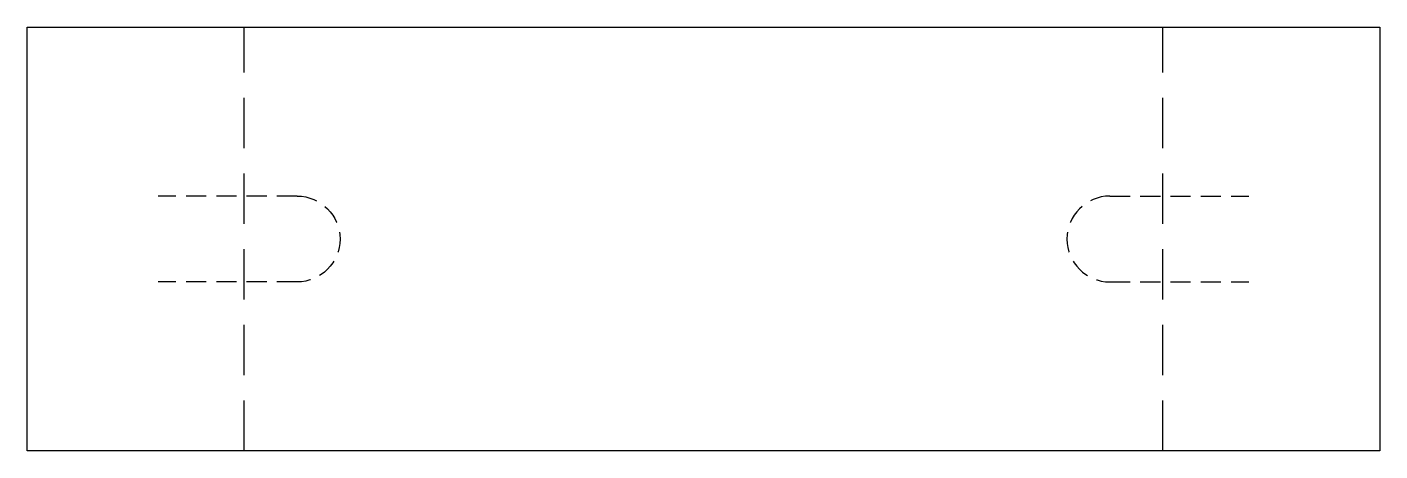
# Model space of a CAD drawing. Header units: millimetres. Extents: x 0 to 134, y 0 to 42.
import ezdxf

# ---------------------------------------------------------------- set-up
doc = ezdxf.new("R2010")
doc.units = ezdxf.units.MM
doc.linetypes.add('ASVLTYPE', pattern=[0.75, 0.5, -0.25])

# ---------------------------------------------------------------- blocks, each defined once
blk = doc.blocks.new('A$C3D6C2CD6')
at = {"color": 85, "linetype": 'ASVLTYPE', "ltscale": 4}
for p, q in [((4.25, 8.5), (18, 8.5)), ((4.25, 0), (18, 0))]:
    blk.add_line(p, q, dxfattribs=at)
blk.add_arc((4.25, 4.25), 4.25, 90, 270, dxfattribs=at)
blk = doc.blocks.new('CML800A-3')
at = {"color": 85, "linetype": 'ASVLTYPE', "ltscale": 10}
for p, q in [((21.5, 0), (21.5, 42)), ((112.5, 0), (112.5, 42))]:
    blk.add_line(p, q, dxfattribs=at)
at = {"color": 85}
blk.add_lwpolyline([(0, 0), (0, 42), (134, 42), (134, 0)], close=True, dxfattribs=at)
at = {"color": 85, "xscale": -1}
blk.add_blockref('A$C3D6C2CD6', (31, 16.75), dxfattribs=at)
at = {"color": 85}
blk.add_blockref('A$C3D6C2CD6', (103, 16.75), dxfattribs=at)

msp = doc.modelspace()

# ---------------------------------------------------------------- block references
at = {"color": 7}
msp.add_blockref('CML800A-3', (0, 0), dxfattribs=at)

doc.saveas('drawing.dxf')
